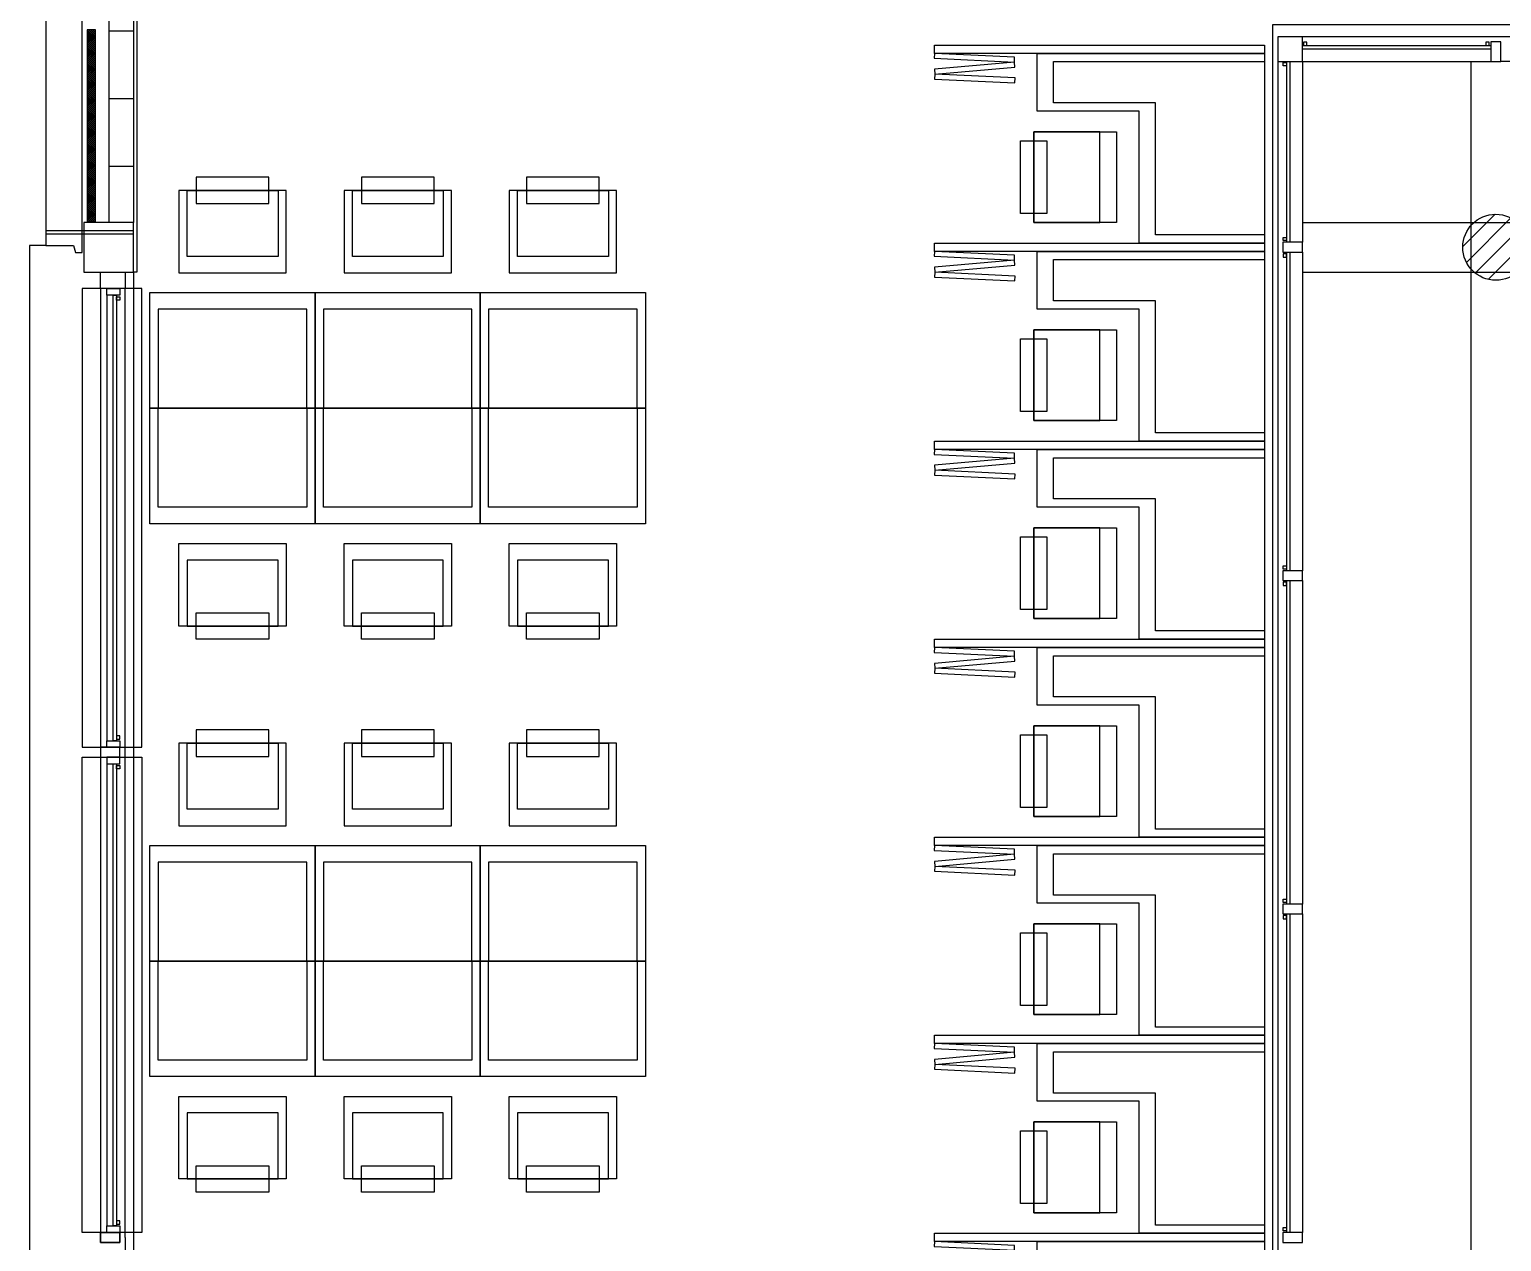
# Model space of a CAD drawing. Extents: x 2217 to 2324, y 363 to 419.
# Drawn here: x 2217.39 to 2226.31, y 394.87 to 402.22 of the extents above; entities that cross this region are included whole.
import ezdxf

# ---------------------------------------------------------------- set-up
doc = ezdxf.new("R2010")
doc.units = 0
doc.header["$LTSCALE"] = 12
doc.header["$MEASUREMENT"] = 0
doc.linetypes.add('HIDDEN', pattern=[0.375, 0.25, -0.125])
for name, color, linetype in [('AISLACION', 2, 'CONTINUOUS'), ('CARPINTERIA', 2, 'CONTINUOUS'), ('ESTRUCTURA', 7, 'CONTINUOUS'), ('FDETALLE', 8, 'CONTINUOUS'), ('MUEBLES', 2, 'CONTINUOUS'), ('MURO-INT', 4, 'CONTINUOUS'), ('PATIO', 4, 'CONTINUOUS'), ('PREMOLDHORMIGON', 7, 'CONTINUOUS'), ('TABIQUES', 2, 'CONTINUOUS'), ('TIERRA', 8, 'CONTINUOUS'), ('VIDRIO', 8, 'CONTINUOUS')]:
    doc.layers.add(name, color=color, linetype=linetype)

msp = doc.modelspace()

# ---------------------------------------------------------------- hatches: boundary and pattern name
at = {"layer": 'AISLACION'}
h = msp.add_hatch(dxfattribs=at)
h.set_pattern_fill('ANSI37', color=8, scale=0.07, angle=-90, style=0)
h.set_pattern_definition([(315, (0, 0), (0.006187184335, 0.006187184335), []), (45, (0, 0), (-0.006187184335, 0.006187184335), [])])
h.paths.add_polyline_path([(2217.7414, 401.0516), (2217.7922, 401.0516), (2217.7922, 402.2166), (2217.7414, 402.2166)])
at = {"layer": 'FDETALLE'}
h = msp.add_hatch(dxfattribs=at)
h.set_pattern_fill('ANSI31', color=256, scale=0.666667, style=0)
h.set_pattern_definition([(45, (-742.09048, -133.63305), (-0.058925565, 0.058925565), [])])
edge = h.paths.add_edge_path()
edge.add_arc((2226.2714, 400.8991), 0.2, 0, 360)
at = {"layer": 'MURO-INT'}
h = msp.add_hatch(dxfattribs=at)
h.set_pattern_fill('_U,_O', color=2, scale=0.41, pattern_type=0)
h.set_pattern_definition([(0, (0, 0), (0, 0.41), [])])
h.paths.add_polyline_path([(2218.0214, 412.7491), (2217.8714, 412.7491), (2217.8714, 401.0491), (2218.0214, 401.0491)])

# ---------------------------------------------------------------- linework, layer by layer
at = {"layer": 'AISLACION'}
msp.add_lwpolyline([(2217.7414, 401.0516), (2217.7922, 401.0516), (2217.7922, 402.2166), (2217.7414, 402.2166)], close=True, dxfattribs=at)
at = {"layer": 'CARPINTERIA', "color": 8}
for p, q in [((2235.8415, 402.1741), (2225.1014, 402.1741)), ((2224.9514, 402.0241), (2224.9514, 396.9192)), ((2217.8214, 400.6491), (2217.8214, 397.8691)), ((2217.9714, 394.8991), (2217.9714, 400.6492)), ((2217.8593, 400.6091), (2217.8593, 397.9091)), ((2217.8214, 397.8092), (2217.8214, 394.9291)), ((2224.9514, 397.8241), (2224.9514, 387.7741)), ((2217.8593, 397.7692), (2217.8593, 394.9691)), ((2217.9714, 394.8991), (2217.9714, 389.1491))]:
    msp.add_line(p, q, dxfattribs=at)
at = {"layer": 'CARPINTERIA'}
for points in [[(2225.1014, 402.1741), (2224.9514, 402.1741), (2224.9514, 402.0241), (2225.1014, 402.0241)], [(2225.1064, 402.122), (2225.1264, 402.122), (2225.1264, 402.142), (2225.1064, 402.142)], [(2225.1064, 402.122), (2225.1264, 402.122), (2225.1264, 402.142), (2225.1064, 402.142)], [(2226.2314, 402.142), (2226.2114, 402.142), (2226.2114, 402.122), (2226.2314, 402.122)], [(2226.3014, 402.1441), (2226.2414, 402.1441), (2226.2414, 402.0241), (2226.3014, 402.0241)], [(2225.0035, 402.0191), (2225.0035, 401.9991), (2224.9835, 401.9991), (2224.9835, 402.0191)], [(2224.9814, 400.9292), (2224.9814, 400.8691), (2225.1014, 400.8691), (2225.1014, 400.9292)], [(2224.9835, 400.9392), (2224.9835, 400.9592), (2225.0035, 400.9592), (2225.0035, 400.9392)], [(2224.9835, 400.8591), (2224.9835, 400.8391), (2225.0035, 400.8391), (2225.0035, 400.8591)], [(2217.8214, 400.6491), (2217.8214, 400.7491), (2217.9714, 400.7491), (2217.9714, 400.6492)], [(2217.8593, 400.6092), (2217.8593, 400.6492), (2217.9393, 400.6492), (2217.9393, 400.6092)], [(2217.9393, 400.5992), (2217.9393, 400.5792), (2217.9193, 400.5792), (2217.9193, 400.5992)], [(2224.9835, 398.9492), (2224.9835, 398.9692), (2225.0035, 398.9692), (2225.0035, 398.9492)], [(2224.9814, 398.9392), (2224.9814, 398.8791), (2225.1014, 398.8791), (2225.1014, 398.9392)], [(2224.9835, 398.8691), (2224.9835, 398.8491), (2225.0035, 398.8491), (2225.0035, 398.8691)], [(2217.8593, 397.8691), (2217.8593, 397.9091), (2217.9393, 397.9091), (2217.9393, 397.8691)], [(2217.9393, 397.9191), (2217.9393, 397.9391), (2217.9193, 397.9391), (2217.9193, 397.9191)], [(2217.9393, 397.8091), (2217.9393, 397.8691), (2217.8214, 397.8691), (2217.8214, 397.8091)], [(2217.8593, 397.8091), (2217.8593, 397.7691), (2217.9393, 397.7691), (2217.9393, 397.8091)], [(2217.9393, 397.7591), (2217.9393, 397.7391), (2217.9193, 397.7391), (2217.9193, 397.7591)], [(2224.9814, 396.9192), (2224.9814, 396.8591), (2225.1014, 396.8591), (2225.1014, 396.9192)], [(2224.9835, 396.9292), (2224.9835, 396.9492), (2225.0035, 396.9492), (2225.0035, 396.9292)], [(2224.9835, 396.8491), (2224.9835, 396.8291), (2225.0035, 396.8291), (2225.0035, 396.8491)], [(2217.8593, 394.9291), (2217.8593, 394.9691), (2217.9393, 394.9691), (2217.9393, 394.9291)], [(2217.9393, 394.9791), (2217.9393, 394.9991), (2217.9193, 394.9991), (2217.9193, 394.9791)], [(2224.9835, 394.9392), (2224.9835, 394.9592), (2225.0035, 394.9592), (2225.0035, 394.9392)], [(2217.9393, 394.9291), (2217.9393, 394.8691), (2217.8214, 394.8691), (2217.8214, 394.9291)], [(2217.9393, 394.8691), (2217.9393, 394.9291), (2217.8214, 394.9291), (2217.8214, 394.8691)], [(2224.9814, 394.9292), (2224.9814, 394.8691), (2225.1014, 394.8691), (2225.1014, 394.9292)]]:
    msp.add_lwpolyline(points, close=True, dxfattribs=at)
at = {"layer": 'CARPINTERIA', "color": 8}
for points in [[(2225.1014, 402.0241), (2225.1014, 400.9293)], [(2225.1014, 402.0241), (2226.2414, 402.0241)], [(2228.3414, 402.0241), (2226.3014, 402.0241)], [(2225.1014, 400.8691), (2225.1014, 398.9392)], [(2225.1014, 398.8791), (2225.1014, 396.9192)], [(2225.1014, 396.8591), (2225.1014, 394.9292)]]:
    msp.add_lwpolyline(points, dxfattribs=at)
at = {"layer": 'CARPINTERIA', "linetype": 'HIDDEN'}
for points in [[(2218.0714, 397.8691), (2218.0714, 400.649), (2217.7114, 400.649), (2217.7114, 397.8691)], [(2218.0714, 397.8091), (2218.0714, 394.9291), (2217.7114, 394.9291), (2217.7114, 397.8091)]]:
    msp.add_lwpolyline(points, close=True, dxfattribs=at)
at = {"layer": 'ESTRUCTURA'}
msp.add_lwpolyline([(2217.7214, 400.7491), (2218.0214, 400.7491), (2218.0214, 401.0491), (2217.7214, 401.0491)], close=True, dxfattribs=at)
msp.add_circle((2226.2714, 400.8991), 0.2, dxfattribs=at)
at = {"layer": 'MUEBLES'}
for points in [[(2223.3561, 402.0213), (2223.3576, 402.0513), (2222.8714, 402.0741), (2222.87, 402.0442)], [(2223.4936, 402.0741), (2224.1114, 402.0741), (2224.8714, 402.0741), (2224.8714, 400.9241), (2224.1114, 400.9241), (2224.1114, 401.7241), (2223.4936, 401.7241)], [(2223.3588, 401.9914), (2223.3561, 402.0213), (2222.8714, 401.9778), (2222.8741, 401.9479)], [(2223.3588, 401.8951), (2223.3602, 401.925), (2222.8741, 401.9479), (2222.8727, 401.9179)], [(2223.3936, 401.5447), (2223.5536, 401.5447), (2223.5536, 401.1047), (2223.3936, 401.1047)], [(2218.402, 401.3241), (2218.402, 401.1641), (2218.842, 401.1641), (2218.842, 401.3241)], [(2219.402, 401.3241), (2219.402, 401.1641), (2219.842, 401.1641), (2219.842, 401.3241)], [(2220.402, 401.3241), (2220.402, 401.1641), (2220.842, 401.1641), (2220.842, 401.3241)], [(2223.3561, 400.8213), (2223.3576, 400.8513), (2222.8714, 400.8741), (2222.87, 400.8442)], [(2223.3588, 400.7914), (2223.3561, 400.8213), (2222.8714, 400.7778), (2222.8741, 400.7479)], [(2223.4936, 400.8741), (2224.1114, 400.8741), (2224.8714, 400.8741), (2224.8714, 399.7241), (2224.1114, 399.7241), (2224.1114, 400.5241), (2223.4936, 400.5241)], [(2223.3588, 400.6951), (2223.3602, 400.725), (2222.8741, 400.7479), (2222.8727, 400.7179)], [(2219.1214, 400.6241), (2219.1214, 399.9241), (2218.1214, 399.9241), (2218.1214, 400.6241)], [(2220.1214, 400.6241), (2220.1214, 399.9241), (2219.1214, 399.9241), (2219.1214, 400.6241)], [(2221.1214, 400.6241), (2221.1214, 399.9241), (2220.1214, 399.9241), (2220.1214, 400.6241)], [(2223.3936, 400.3447), (2223.5536, 400.3447), (2223.5536, 399.9047), (2223.3936, 399.9047)], [(2219.1214, 399.9241), (2219.1214, 399.2241), (2218.1214, 399.2241), (2218.1214, 399.9241)], [(2220.1214, 399.9241), (2220.1214, 399.2241), (2219.1214, 399.2241), (2219.1214, 399.9241)], [(2221.1214, 399.9241), (2221.1214, 399.2241), (2220.1214, 399.2241), (2220.1214, 399.9241)], [(2223.3561, 399.6213), (2223.3576, 399.6513), (2222.8714, 399.6741), (2222.87, 399.6442)], [(2223.4936, 399.6741), (2224.1114, 399.6741), (2224.8714, 399.6741), (2224.8714, 398.5241), (2224.1114, 398.5241), (2224.1114, 399.3241), (2223.4936, 399.3241)], [(2223.3588, 399.5914), (2223.3561, 399.6213), (2222.8714, 399.5778), (2222.8741, 399.5479)], [(2223.3588, 399.4951), (2223.3602, 399.525), (2222.8741, 399.5479), (2222.8727, 399.5179)], [(2223.3936, 399.1447), (2223.5536, 399.1447), (2223.5536, 398.7047), (2223.3936, 398.7047)], [(2218.402, 398.5241), (2218.402, 398.6841), (2218.842, 398.6841), (2218.842, 398.5241)], [(2219.402, 398.5241), (2219.402, 398.6841), (2219.842, 398.6841), (2219.842, 398.5241)], [(2220.402, 398.5241), (2220.402, 398.6841), (2220.842, 398.6841), (2220.842, 398.5241)], [(2223.3561, 398.4213), (2223.3576, 398.4513), (2222.8714, 398.4741), (2222.87, 398.4442)], [(2223.3588, 398.3914), (2223.3561, 398.4213), (2222.8714, 398.3778), (2222.8741, 398.3479)], [(2223.4936, 398.4741), (2224.1114, 398.4741), (2224.8714, 398.4741), (2224.8714, 397.3241), (2224.1114, 397.3241), (2224.1114, 398.1241), (2223.4936, 398.1241)], [(2223.3588, 398.2951), (2223.3602, 398.325), (2222.8741, 398.3479), (2222.8727, 398.3179)], [(2218.402, 397.9741), (2218.402, 397.8141), (2218.842, 397.8141), (2218.842, 397.9741)], [(2219.402, 397.9741), (2219.402, 397.8141), (2219.842, 397.8141), (2219.842, 397.9741)], [(2220.402, 397.9741), (2220.402, 397.8141), (2220.842, 397.8141), (2220.842, 397.9741)], [(2223.3936, 397.9447), (2223.5536, 397.9447), (2223.5536, 397.5047), (2223.3936, 397.5047)], [(2219.1214, 397.2741), (2219.1214, 396.5741), (2218.1214, 396.5741), (2218.1214, 397.2741)], [(2220.1214, 397.2741), (2220.1214, 396.5741), (2219.1214, 396.5741), (2219.1214, 397.2741)], [(2221.1214, 397.2741), (2221.1214, 396.5741), (2220.1214, 396.5741), (2220.1214, 397.2741)], [(2223.3561, 397.2213), (2223.3576, 397.2513), (2222.8714, 397.2741), (2222.87, 397.2442)], [(2223.4936, 397.2741), (2224.1114, 397.2741), (2224.8714, 397.2741), (2224.8714, 396.1241), (2224.1114, 396.1241), (2224.1114, 396.9241), (2223.4936, 396.9241)], [(2223.3588, 397.1914), (2223.3561, 397.2213), (2222.8714, 397.1778), (2222.8741, 397.1479)], [(2223.3588, 397.0951), (2223.3602, 397.125), (2222.8741, 397.1479), (2222.8727, 397.1179)], [(2223.3936, 396.7447), (2223.5536, 396.7447), (2223.5536, 396.3047), (2223.3936, 396.3047)], [(2219.1214, 396.5741), (2219.1214, 395.8741), (2218.1214, 395.8741), (2218.1214, 396.5741)], [(2220.1214, 396.5741), (2220.1214, 395.8741), (2219.1214, 395.8741), (2219.1214, 396.5741)], [(2221.1214, 396.5741), (2221.1214, 395.8741), (2220.1214, 395.8741), (2220.1214, 396.5741)], [(2223.3561, 396.0213), (2223.3576, 396.0513), (2222.8714, 396.0741), (2222.87, 396.0442)], [(2223.3588, 395.9914), (2223.3561, 396.0213), (2222.8714, 395.9778), (2222.8741, 395.9479)], [(2223.4936, 396.0741), (2224.1114, 396.0741), (2224.8714, 396.0741), (2224.8714, 394.9241), (2224.1114, 394.9241), (2224.1114, 395.7241), (2223.4936, 395.7241)], [(2223.3588, 395.8951), (2223.3602, 395.925), (2222.8741, 395.9479), (2222.8727, 395.9179)], [(2223.3936, 395.5447), (2223.5536, 395.5447), (2223.5536, 395.1047), (2223.3936, 395.1047)], [(2218.402, 395.1741), (2218.402, 395.3341), (2218.842, 395.3341), (2218.842, 395.1741)], [(2219.402, 395.1741), (2219.402, 395.3341), (2219.842, 395.3341), (2219.842, 395.1741)], [(2220.402, 395.1741), (2220.402, 395.3341), (2220.842, 395.3341), (2220.842, 395.1741)], [(2223.3561, 394.8213), (2223.3576, 394.8513), (2222.8714, 394.8741), (2222.87, 394.8442)], [(2223.4936, 394.8741), (2224.1114, 394.8741), (2224.8714, 394.8741), (2224.8714, 393.7241), (2224.1114, 393.7241), (2224.1114, 394.5241), (2223.4936, 394.5241)]]:
    msp.add_lwpolyline(points, close=True, dxfattribs=at)
at = {"layer": 'MUEBLES', "color": 8}
for points in [[(2223.5936, 402.0241), (2224.8714, 402.0241), (2224.8714, 400.9741), (2224.2114, 400.9741), (2224.2114, 401.7741), (2223.5936, 401.7741)], [(2223.5936, 400.8241), (2224.8714, 400.8241), (2224.8714, 399.7741), (2224.2114, 399.7741), (2224.2114, 400.5741), (2223.5936, 400.5741)], [(2219.0714, 399.9241), (2219.0714, 400.5241), (2218.1714, 400.5241), (2218.1714, 399.9241)], [(2220.0714, 399.9241), (2220.0714, 400.5241), (2219.1714, 400.5241), (2219.1714, 399.9241)], [(2221.0714, 399.9241), (2221.0714, 400.5241), (2220.1714, 400.5241), (2220.1714, 399.9241)], [(2219.0714, 399.9241), (2219.0714, 399.3241), (2218.1714, 399.3241), (2218.1714, 399.9241)], [(2220.0714, 399.9241), (2220.0714, 399.3241), (2219.1714, 399.3241), (2219.1714, 399.9241)], [(2221.0714, 399.9241), (2221.0714, 399.3241), (2220.1714, 399.3241), (2220.1714, 399.9241)], [(2223.5936, 399.6241), (2224.8714, 399.6241), (2224.8714, 398.5741), (2224.2114, 398.5741), (2224.2114, 399.3741), (2223.5936, 399.3741)], [(2223.5936, 398.4241), (2224.8714, 398.4241), (2224.8714, 397.3741), (2224.2114, 397.3741), (2224.2114, 398.1741), (2223.5936, 398.1741)], [(2219.0714, 396.5741), (2219.0714, 397.1741), (2218.1714, 397.1741), (2218.1714, 396.5741)], [(2220.0714, 396.5741), (2220.0714, 397.1741), (2219.1714, 397.1741), (2219.1714, 396.5741)], [(2221.0714, 396.5741), (2221.0714, 397.1741), (2220.1714, 397.1741), (2220.1714, 396.5741)], [(2223.5936, 397.2241), (2224.8714, 397.2241), (2224.8714, 396.1741), (2224.2114, 396.1741), (2224.2114, 396.9741), (2223.5936, 396.9741)], [(2219.0714, 396.5741), (2219.0714, 395.9741), (2218.1714, 395.9741), (2218.1714, 396.5741)], [(2220.0714, 396.5741), (2220.0714, 395.9741), (2219.1714, 395.9741), (2219.1714, 396.5741)], [(2221.0714, 396.5741), (2221.0714, 395.9741), (2220.1714, 395.9741), (2220.1714, 396.5741)], [(2223.5936, 396.0241), (2224.8714, 396.0241), (2224.8714, 394.9741), (2224.2114, 394.9741), (2224.2114, 395.7741), (2223.5936, 395.7741)]]:
    msp.add_lwpolyline(points, close=True, dxfattribs=at)
at = {"layer": 'MUEBLES', "color": 1}
for points in [[(2223.4736, 401.0491), (2223.8736, 401.0491), (2223.8736, 401.5991), (2223.4736, 401.5991)], [(2223.4736, 401.5991), (2223.9736, 401.5991), (2223.9736, 401.0491), (2223.4736, 401.0491)], [(2218.2964, 401.2441), (2218.2964, 400.7441), (2218.9464, 400.7441), (2218.9464, 401.2441)], [(2218.8975, 401.2441), (2218.8975, 400.8441), (2218.3475, 400.8441), (2218.3475, 401.2441)], [(2219.2964, 401.2441), (2219.2964, 400.7441), (2219.9464, 400.7441), (2219.9464, 401.2441)], [(2219.8975, 401.2441), (2219.8975, 400.8441), (2219.3475, 400.8441), (2219.3475, 401.2441)], [(2220.2964, 401.2441), (2220.2964, 400.7441), (2220.9464, 400.7441), (2220.9464, 401.2441)], [(2220.8975, 401.2441), (2220.8975, 400.8441), (2220.3475, 400.8441), (2220.3475, 401.2441)], [(2223.4736, 399.8491), (2223.8736, 399.8491), (2223.8736, 400.3991), (2223.4736, 400.3991)], [(2223.4736, 400.3991), (2223.9736, 400.3991), (2223.9736, 399.8491), (2223.4736, 399.8491)], [(2223.4736, 398.6491), (2223.8736, 398.6491), (2223.8736, 399.1991), (2223.4736, 399.1991)], [(2223.4736, 399.1991), (2223.9736, 399.1991), (2223.9736, 398.6491), (2223.4736, 398.6491)], [(2218.2964, 398.6041), (2218.2964, 399.1041), (2218.9464, 399.1041), (2218.9464, 398.6041)], [(2219.2964, 398.6041), (2219.2964, 399.1041), (2219.9464, 399.1041), (2219.9464, 398.6041)], [(2220.2964, 398.6041), (2220.2964, 399.1041), (2220.9464, 399.1041), (2220.9464, 398.6041)], [(2218.8975, 398.6041), (2218.8975, 399.0041), (2218.3475, 399.0041), (2218.3475, 398.6041)], [(2219.8975, 398.6041), (2219.8975, 399.0041), (2219.3475, 399.0041), (2219.3475, 398.6041)], [(2220.8975, 398.6041), (2220.8975, 399.0041), (2220.3475, 399.0041), (2220.3475, 398.6041)], [(2223.4736, 397.4491), (2223.8736, 397.4491), (2223.8736, 397.9991), (2223.4736, 397.9991)], [(2223.4736, 397.9991), (2223.9736, 397.9991), (2223.9736, 397.4491), (2223.4736, 397.4491)], [(2218.2964, 397.8941), (2218.2964, 397.3941), (2218.9464, 397.3941), (2218.9464, 397.8941)], [(2218.8975, 397.8941), (2218.8975, 397.4941), (2218.3475, 397.4941), (2218.3475, 397.8941)], [(2219.2964, 397.8941), (2219.2964, 397.3941), (2219.9464, 397.3941), (2219.9464, 397.8941)], [(2219.8975, 397.8941), (2219.8975, 397.4941), (2219.3475, 397.4941), (2219.3475, 397.8941)], [(2220.2964, 397.8941), (2220.2964, 397.3941), (2220.9464, 397.3941), (2220.9464, 397.8941)], [(2220.8975, 397.8941), (2220.8975, 397.4941), (2220.3475, 397.4941), (2220.3475, 397.8941)], [(2223.4736, 396.2491), (2223.8736, 396.2491), (2223.8736, 396.7991), (2223.4736, 396.7991)], [(2223.4736, 396.7991), (2223.9736, 396.7991), (2223.9736, 396.2491), (2223.4736, 396.2491)], [(2218.2964, 395.2541), (2218.2964, 395.7541), (2218.9464, 395.7541), (2218.9464, 395.2541)], [(2219.2964, 395.2541), (2219.2964, 395.7541), (2219.9464, 395.7541), (2219.9464, 395.2541)], [(2220.2964, 395.2541), (2220.2964, 395.7541), (2220.9464, 395.7541), (2220.9464, 395.2541)], [(2218.8975, 395.2541), (2218.8975, 395.6541), (2218.3475, 395.6541), (2218.3475, 395.2541)], [(2219.8975, 395.2541), (2219.8975, 395.6541), (2219.3475, 395.6541), (2219.3475, 395.2541)], [(2220.8975, 395.2541), (2220.8975, 395.6541), (2220.3475, 395.6541), (2220.3475, 395.2541)], [(2223.4736, 395.0491), (2223.8736, 395.0491), (2223.8736, 395.5991), (2223.4736, 395.5991)], [(2223.4736, 395.5991), (2223.9736, 395.5991), (2223.9736, 395.0491), (2223.4736, 395.0491)]]:
    msp.add_lwpolyline(points, close=True, dxfattribs=at)
at = {"layer": 'MURO-INT'}
for p, q in [((2217.8714, 412.7491), (2217.8714, 401.0491)), ((2218.0214, 412.7491), (2218.0214, 401.0491)), ((2217.4914, 400.9091), (2217.3914, 400.9091)), ((2217.3914, 400.9091), (2217.3914, 388.8891)), ((2218.0214, 400.7491), (2218.0214, 389.0491))]:
    msp.add_line(p, q, dxfattribs=at)
at = {"layer": 'MURO-INT', "color": 8}
for p, q in [((2218.0414, 412.7491), (2218.0414, 400.7491)), ((2218.0414, 400.7491), (2218.0214, 400.7491))]:
    msp.add_line(p, q, dxfattribs=at)
at = {"layer": 'PATIO'}
msp.add_lwpolyline([(2224.9214, 402.2491), (2236.0214, 402.2491), (2236.0214, 387.5491), (2224.9214, 387.5491)], close=True, dxfattribs=at)
at = {"layer": 'PREMOLDHORMIGON', "color": 8}
for p, q in [((2218.0214, 400.9991), (2217.4914, 400.9991)), ((2218.0214, 400.9791), (2217.4914, 400.9791))]:
    msp.add_line(p, q, dxfattribs=at)
at = {"layer": 'PREMOLDHORMIGON'}
msp.add_lwpolyline([(2217.7114, 400.8678), (2217.7114, 412.8478), (2217.655, 412.8478), (2217.6429, 412.8891), (2217.4914, 412.8891), (2217.4914, 400.9091), (2217.6578, 400.9091), (2217.67, 400.8678)], close=True, dxfattribs=at)
at = {"layer": 'TABIQUES'}
for points in [[(2222.8714, 402.1241), (2224.8714, 402.1241), (2224.8714, 402.0741), (2222.8714, 402.0741)], [(2222.8714, 400.9241), (2224.8714, 400.9241), (2224.8714, 400.8741), (2222.8714, 400.8741)], [(2222.8714, 399.7241), (2224.8714, 399.7241), (2224.8714, 399.6741), (2222.8714, 399.6741)], [(2222.8714, 398.5241), (2224.8714, 398.5241), (2224.8714, 398.4741), (2222.8714, 398.4741)], [(2222.8714, 397.3241), (2224.8714, 397.3241), (2224.8714, 397.2741), (2222.8714, 397.2741)], [(2222.8714, 396.1241), (2224.8714, 396.1241), (2224.8714, 396.0741), (2222.8714, 396.0741)], [(2222.8714, 394.9241), (2224.8714, 394.9241), (2224.8714, 394.8741), (2222.8714, 394.8741)]]:
    msp.add_lwpolyline(points, close=True, dxfattribs=at)
at = {"layer": 'TIERRA'}
for p, q in [((2226.1214, 400.8991), (2226.1214, 402.0241)), ((2225.1014, 401.0491), (2226.2714, 401.0491)), ((2226.2714, 401.0491), (2234.6714, 401.0491)), ((2226.1214, 388.8991), (2226.1214, 400.8991)), ((2225.1014, 400.7491), (2226.2714, 400.7491)), ((2226.2714, 400.7491), (2234.6714, 400.7491))]:
    msp.add_line(p, q, dxfattribs=at)
at = {"layer": 'VIDRIO'}
for points in [[(2225.1014, 402.122), (2226.2414, 402.122)], [(2225.1014, 402.102), (2226.2414, 402.102)], [(2225.0035, 402.0241), (2225.0035, 400.9293)], [(2225.0235, 402.0241), (2225.0235, 400.9293)], [(2225.0035, 400.8691), (2225.0035, 398.9392)], [(2225.0235, 400.8691), (2225.0235, 398.9392)], [(2225.0035, 398.8791), (2225.0035, 396.9192)], [(2225.0235, 398.8791), (2225.0235, 396.9192)], [(2225.0035, 396.8591), (2225.0035, 394.9292)], [(2225.0235, 396.8591), (2225.0235, 394.9292)]]:
    msp.add_lwpolyline(points, dxfattribs=at)
for points in [[(2217.9193, 397.9091), (2217.8993, 397.9091), (2217.8993, 400.6091), (2217.9193, 400.6091)], [(2217.9193, 394.9691), (2217.8993, 394.9691), (2217.8993, 397.7692), (2217.9193, 397.7692)]]:
    msp.add_lwpolyline(points, close=True, dxfattribs=at)

doc.saveas('drawing.dxf')
